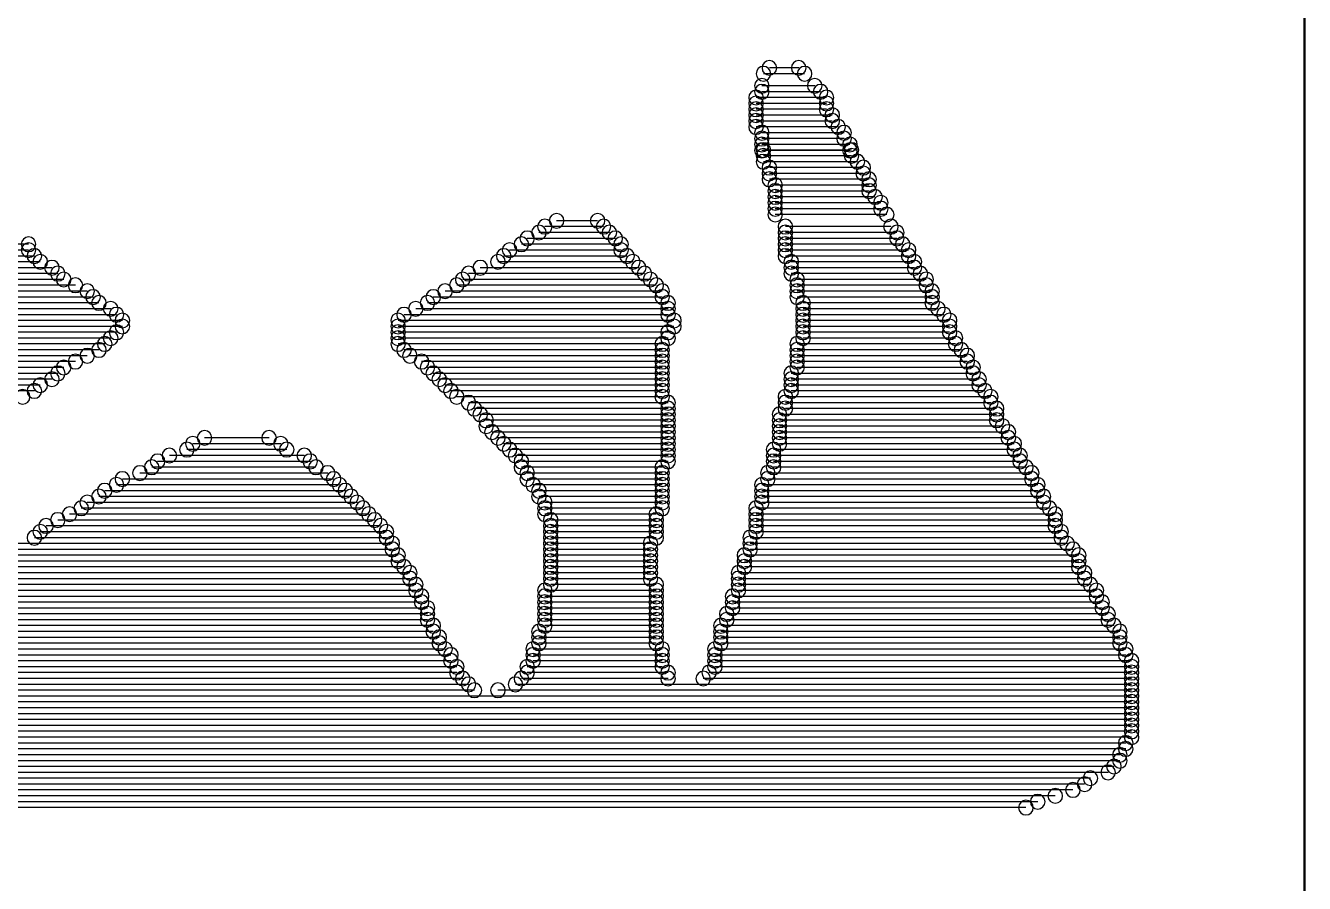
# Model space of a CAD drawing. Extents: x 23089 to 26449, y -1278 to -524.
# Drawn here: x 26435.25 to 26449.09, y -1085.63 to -1076.35 of the extents above; entities that cross this region are included whole.
import ezdxf

# ---------------------------------------------------------------- set-up
doc = ezdxf.new("R2010")
doc.units = 0
doc.header["$MEASUREMENT"] = 0
doc.layers.get('0').update_dxf_attribs({"linetype": 'CONTINUOUS', "lineweight": 50})
doc.layers.add('TopOverlay', color=2, linetype='CONTINUOUS')

msp = doc.modelspace()

# ---------------------------------------------------------------- linework, layer by layer
msp.add_line((26449.09, -1187.12), (26449.09, -1054.611))
at = {"layer": 'TopOverlay'}
for p, q in [((26443.681, -1076.866), (26443.236, -1076.866)), ((26443.617, -1076.803), (26443.3, -1076.803)), ((26443.791, -1076.997), (26443.219, -1076.997)), ((26443.918, -1077.124), (26443.156, -1077.124)), ((26443.918, -1077.188), (26443.156, -1077.188)), ((26443.854, -1077.061), (26443.219, -1077.061)), ((26443.918, -1077.251), (26443.156, -1077.251)), ((26443.981, -1077.315), (26443.156, -1077.315)), ((26443.981, -1077.378), (26443.156, -1077.378)), ((26444.045, -1077.442), (26443.156, -1077.442)), ((26444.108, -1077.505), (26443.219, -1077.505)), ((26444.108, -1077.569), (26443.219, -1077.569)), ((26444.172, -1077.632), (26443.219, -1077.632)), ((26444.172, -1077.696), (26443.219, -1077.696)), ((26444.189, -1077.692), (26443.236, -1077.692)), ((26444.189, -1077.755), (26443.236, -1077.755)), ((26444.252, -1077.819), (26443.236, -1077.819)), ((26444.316, -1077.882), (26443.3, -1077.882)), ((26444.316, -1077.946), (26443.3, -1077.946)), ((26444.379, -1078.009), (26443.3, -1078.009)), ((26444.379, -1078.073), (26443.363, -1078.073)), ((26444.379, -1078.136), (26443.363, -1078.136)), ((26444.443, -1078.2), (26443.363, -1078.2)), ((26444.506, -1078.263), (26443.363, -1078.263)), ((26444.506, -1078.327), (26443.363, -1078.327)), ((26444.57, -1078.39), (26443.363, -1078.39)), ((26441.505, -1078.521), (26440.87, -1078.521)), ((26441.441, -1078.458), (26440.997, -1078.458)), ((26444.616, -1078.521), (26443.473, -1078.521)), ((26435.282, -1078.712), (26432.488, -1078.712)), ((26441.695, -1078.712), (26440.616, -1078.712)), ((26441.632, -1078.648), (26440.679, -1078.648)), ((26441.568, -1078.585), (26440.806, -1078.585)), ((26444.68, -1078.585), (26443.473, -1078.585)), ((26444.68, -1078.648), (26443.473, -1078.648)), ((26444.743, -1078.712), (26443.473, -1078.712)), ((26435.282, -1078.775), (26432.424, -1078.775)), ((26435.345, -1078.839), (26432.424, -1078.839)), ((26441.759, -1078.839), (26440.425, -1078.839)), ((26441.695, -1078.775), (26440.489, -1078.775)), ((26444.807, -1078.775), (26443.473, -1078.775)), ((26444.807, -1078.839), (26443.473, -1078.839)), ((26435.536, -1078.966), (26432.297, -1078.966)), ((26435.409, -1078.902), (26432.361, -1078.902)), ((26441.886, -1078.966), (26440.171, -1078.966)), ((26441.822, -1078.902), (26440.362, -1078.902)), ((26444.87, -1078.902), (26443.537, -1078.902)), ((26444.87, -1078.966), (26443.537, -1078.966)), ((26435.599, -1079.029), (26432.297, -1079.029)), ((26435.663, -1079.093), (26432.297, -1079.093)), ((26442.013, -1079.093), (26439.981, -1079.093)), ((26441.949, -1079.029), (26440.044, -1079.029)), ((26444.934, -1079.029), (26443.537, -1079.029)), ((26444.997, -1079.093), (26443.6, -1079.093)), ((26435.79, -1079.156), (26432.234, -1079.156)), ((26435.917, -1079.22), (26432.234, -1079.22)), ((26442.14, -1079.22), (26439.79, -1079.22)), ((26442.076, -1079.156), (26439.917, -1079.156)), ((26444.997, -1079.156), (26443.6, -1079.156)), ((26445.061, -1079.22), (26443.6, -1079.22)), ((26436.044, -1079.347), (26432.107, -1079.347)), ((26435.98, -1079.283), (26432.17, -1079.283)), ((26442.203, -1079.347), (26439.6, -1079.347)), ((26442.14, -1079.283), (26439.663, -1079.283)), ((26445.061, -1079.283), (26443.6, -1079.283)), ((26445.061, -1079.347), (26443.664, -1079.347)), ((26436.234, -1079.474), (26432.043, -1079.474)), ((26436.298, -1079.537), (26432.043, -1079.537)), ((26436.171, -1079.41), (26432.107, -1079.41)), ((26442.267, -1079.537), (26439.282, -1079.537)), ((26442.203, -1079.474), (26439.346, -1079.474)), ((26442.203, -1079.41), (26439.473, -1079.41)), ((26445.124, -1079.41), (26443.664, -1079.41)), ((26445.188, -1079.474), (26443.664, -1079.474)), ((26445.251, -1079.537), (26443.664, -1079.537)), ((26436.298, -1079.601), (26431.98, -1079.601)), ((26436.234, -1079.664), (26431.98, -1079.664)), ((26442.267, -1079.601), (26439.282, -1079.601)), ((26442.203, -1079.664), (26439.282, -1079.664)), ((26445.251, -1079.601), (26443.664, -1079.601)), ((26445.251, -1079.664), (26443.664, -1079.664)), ((26436.107, -1079.791), (26431.853, -1079.791)), ((26436.171, -1079.728), (26431.916, -1079.728)), ((26442.203, -1079.728), (26439.282, -1079.728)), ((26442.14, -1079.791), (26439.282, -1079.791)), ((26445.315, -1079.791), (26443.6, -1079.791)), ((26445.315, -1079.728), (26443.664, -1079.728)), ((26435.917, -1079.918), (26431.789, -1079.918)), ((26436.044, -1079.855), (26431.853, -1079.855)), ((26442.14, -1079.855), (26439.346, -1079.855)), ((26442.14, -1079.918), (26439.409, -1079.918)), ((26445.378, -1079.855), (26443.6, -1079.855)), ((26445.442, -1079.918), (26443.6, -1079.918)), ((26435.79, -1079.982), (26431.789, -1079.982)), ((26435.663, -1080.045), (26431.789, -1080.045)), ((26442.14, -1079.982), (26439.536, -1079.982)), ((26442.14, -1080.045), (26439.6, -1080.045)), ((26445.442, -1079.982), (26443.6, -1079.982)), ((26445.505, -1080.045), (26443.6, -1080.045)), ((26435.409, -1080.236), (26431.599, -1080.236)), ((26435.536, -1080.172), (26431.662, -1080.172)), ((26435.599, -1080.109), (26431.726, -1080.109)), ((26442.14, -1080.109), (26439.663, -1080.109)), ((26442.14, -1080.172), (26439.727, -1080.172)), ((26442.14, -1080.236), (26439.79, -1080.236)), ((26445.505, -1080.109), (26443.537, -1080.109)), ((26445.569, -1080.172), (26443.537, -1080.172)), ((26445.569, -1080.236), (26443.537, -1080.236)), ((26435.345, -1080.299), (26431.599, -1080.299)), ((26442.14, -1080.299), (26439.854, -1080.299)), ((26442.14, -1080.363), (26439.917, -1080.363)), ((26445.696, -1080.363), (26443.473, -1080.363)), ((26445.632, -1080.299), (26443.537, -1080.299)), ((26442.203, -1080.426), (26440.044, -1080.426)), ((26442.203, -1080.49), (26440.108, -1080.49)), ((26445.696, -1080.426), (26443.473, -1080.426)), ((26445.759, -1080.49), (26443.473, -1080.49)), ((26442.203, -1080.553), (26440.171, -1080.553)), ((26442.203, -1080.617), (26440.235, -1080.617)), ((26445.759, -1080.553), (26443.41, -1080.553)), ((26445.759, -1080.617), (26443.41, -1080.617)), ((26442.203, -1080.68), (26440.235, -1080.68)), ((26442.203, -1080.744), (26440.298, -1080.744)), ((26445.823, -1080.68), (26443.41, -1080.68)), ((26445.886, -1080.744), (26443.41, -1080.744)), ((26438.012, -1080.871), (26437.06, -1080.871)), ((26437.885, -1080.807), (26437.187, -1080.807)), ((26442.203, -1080.807), (26440.362, -1080.807)), ((26442.203, -1080.871), (26440.425, -1080.871)), ((26445.886, -1080.807), (26443.41, -1080.807)), ((26445.95, -1080.871), (26443.41, -1080.871)), ((26438.33, -1081.061), (26436.679, -1081.061)), ((26438.266, -1080.998), (26436.806, -1080.998)), ((26438.076, -1080.934), (26436.996, -1080.934)), ((26442.203, -1080.934), (26440.489, -1080.934)), ((26442.203, -1080.998), (26440.552, -1080.998)), ((26442.203, -1081.061), (26440.616, -1081.061)), ((26445.95, -1080.934), (26443.346, -1080.934)), ((26446.013, -1080.998), (26443.346, -1080.998)), ((26446.013, -1081.061), (26443.346, -1081.061)), ((26438.52, -1081.188), (26436.488, -1081.188)), ((26438.393, -1081.125), (26436.615, -1081.125)), ((26442.14, -1081.125), (26440.616, -1081.125)), ((26442.14, -1081.188), (26440.679, -1081.188)), ((26446.14, -1081.188), (26443.283, -1081.188)), ((26446.077, -1081.125), (26443.346, -1081.125)), ((26438.647, -1081.315), (26436.234, -1081.315)), ((26438.584, -1081.252), (26436.298, -1081.252)), ((26442.14, -1081.252), (26440.679, -1081.252)), ((26442.14, -1081.315), (26440.743, -1081.315)), ((26446.204, -1081.315), (26443.219, -1081.315)), ((26446.14, -1081.252), (26443.283, -1081.252)), ((26438.774, -1081.442), (26436.044, -1081.442)), ((26438.711, -1081.379), (26436.107, -1081.379)), ((26442.14, -1081.379), (26440.806, -1081.379)), ((26442.14, -1081.442), (26440.806, -1081.442)), ((26446.204, -1081.379), (26443.219, -1081.379)), ((26446.267, -1081.442), (26443.219, -1081.442)), ((26438.901, -1081.569), (26435.853, -1081.569)), ((26438.838, -1081.506), (26435.917, -1081.506)), ((26442.14, -1081.506), (26440.87, -1081.506)), ((26442.14, -1081.569), (26440.87, -1081.569)), ((26446.331, -1081.569), (26443.156, -1081.569)), ((26446.267, -1081.506), (26443.219, -1081.506)), ((26439.092, -1081.76), (26435.472, -1081.76)), ((26439.028, -1081.696), (26435.599, -1081.696)), ((26438.965, -1081.633), (26435.726, -1081.633)), ((26442.076, -1081.633), (26440.87, -1081.633)), ((26442.076, -1081.696), (26440.933, -1081.696)), ((26442.076, -1081.76), (26440.933, -1081.76)), ((26446.394, -1081.633), (26443.156, -1081.633)), ((26446.394, -1081.696), (26443.156, -1081.696)), ((26446.394, -1081.76), (26443.156, -1081.76)), ((26439.155, -1081.887), (26435.345, -1081.887)), ((26439.155, -1081.823), (26435.409, -1081.823)), ((26442.076, -1081.823), (26440.933, -1081.823)), ((26442.076, -1081.887), (26440.933, -1081.887)), ((26446.458, -1081.887), (26443.092, -1081.887)), ((26446.458, -1081.823), (26443.156, -1081.823)), ((26439.219, -1082.014), (26435.091, -1082.014)), ((26439.219, -1081.95), (26435.155, -1081.95)), ((26442.013, -1081.95), (26440.933, -1081.95)), ((26442.013, -1082.014), (26440.933, -1082.014)), ((26446.521, -1081.95), (26443.092, -1081.95)), ((26446.585, -1082.014), (26443.092, -1082.014)), ((26439.282, -1082.141), (26434.901, -1082.141)), ((26439.282, -1082.077), (26435.028, -1082.077)), ((26442.013, -1082.077), (26440.933, -1082.077)), ((26442.013, -1082.141), (26440.933, -1082.141)), ((26446.648, -1082.077), (26443.029, -1082.077)), ((26446.648, -1082.141), (26443.029, -1082.141)), ((26439.409, -1082.268), (26434.71, -1082.268)), ((26439.346, -1082.204), (26434.774, -1082.204)), ((26442.013, -1082.204), (26440.933, -1082.204)), ((26442.013, -1082.268), (26440.933, -1082.268)), ((26446.712, -1082.268), (26442.965, -1082.268)), ((26446.648, -1082.204), (26443.029, -1082.204)), ((26439.473, -1082.395), (26434.456, -1082.395)), ((26439.409, -1082.331), (26434.583, -1082.331)), ((26442.013, -1082.331), (26440.933, -1082.331)), ((26442.076, -1082.395), (26440.933, -1082.395)), ((26446.712, -1082.331), (26442.965, -1082.331)), ((26446.775, -1082.395), (26442.965, -1082.395)), ((26439.536, -1082.585), (26434.202, -1082.585)), ((26439.536, -1082.522), (26434.329, -1082.522)), ((26439.473, -1082.458), (26434.393, -1082.458)), ((26442.076, -1082.458), (26440.87, -1082.458)), ((26442.076, -1082.522), (26440.87, -1082.522)), ((26442.076, -1082.585), (26440.87, -1082.585)), ((26446.839, -1082.522), (26442.902, -1082.522)), ((26446.902, -1082.585), (26442.902, -1082.585)), ((26446.839, -1082.458), (26442.965, -1082.458)), ((26439.6, -1082.712), (26434.012, -1082.712)), ((26439.6, -1082.649), (26434.075, -1082.649)), ((26442.076, -1082.649), (26440.87, -1082.649)), ((26442.076, -1082.712), (26440.87, -1082.712)), ((26446.966, -1082.712), (26442.838, -1082.712)), ((26446.902, -1082.649), (26442.902, -1082.649)), ((26439.663, -1082.839), (26433.758, -1082.839)), ((26439.6, -1082.776), (26433.821, -1082.776)), ((26442.076, -1082.776), (26440.87, -1082.776)), ((26442.076, -1082.839), (26440.87, -1082.839)), ((26447.029, -1082.839), (26442.775, -1082.839)), ((26446.966, -1082.776), (26442.838, -1082.776)), ((26439.727, -1082.966), (26433.567, -1082.966)), ((26439.663, -1082.903), (26433.694, -1082.903)), ((26442.076, -1082.903), (26440.806, -1082.903)), ((26442.076, -1082.966), (26440.806, -1082.966)), ((26447.093, -1082.903), (26442.775, -1082.903)), ((26447.093, -1082.966), (26442.775, -1082.966)), ((26439.79, -1083.093), (26433.313, -1083.093)), ((26439.727, -1083.03), (26433.44, -1083.03)), ((26442.14, -1083.093), (26440.743, -1083.093)), ((26442.076, -1083.03), (26440.806, -1083.03)), ((26447.156, -1083.093), (26442.711, -1083.093)), ((26447.093, -1083.03), (26442.775, -1083.03)), ((26439.917, -1083.284), (26433.059, -1083.284)), ((26439.854, -1083.22), (26433.123, -1083.22)), ((26439.854, -1083.157), (26433.25, -1083.157)), ((26442.14, -1083.284), (26440.679, -1083.284)), ((26442.14, -1083.157), (26440.743, -1083.157)), ((26442.14, -1083.22), (26440.743, -1083.22)), ((26447.156, -1083.157), (26442.711, -1083.157)), ((26447.22, -1083.22), (26442.711, -1083.22)), ((26447.22, -1083.284), (26442.711, -1083.284)), ((26439.981, -1083.411), (26432.869, -1083.411)), ((26439.917, -1083.347), (26432.932, -1083.347)), ((26442.203, -1083.411), (26440.616, -1083.411)), ((26442.203, -1083.347), (26440.679, -1083.347)), ((26447.22, -1083.411), (26442.584, -1083.411)), ((26447.22, -1083.347), (26442.648, -1083.347)), ((26440.108, -1083.538), (26432.615, -1083.538)), ((26440.044, -1083.474), (26432.742, -1083.474)), ((26447.22, -1083.538), (26440.362, -1083.538)), ((26447.22, -1083.474), (26440.552, -1083.474)), ((26447.22, -1083.665), (26432.424, -1083.665)), ((26447.22, -1083.601), (26432.551, -1083.601)), ((26447.22, -1083.792), (26432.234, -1083.792)), ((26447.22, -1083.728), (26432.297, -1083.728)), ((26447.22, -1083.919), (26431.98, -1083.919)), ((26447.22, -1083.855), (26432.17, -1083.855)), ((26447.156, -1084.109), (26431.726, -1084.109)), ((26447.22, -1084.046), (26431.789, -1084.046)), ((26447.22, -1083.982), (26431.916, -1083.982)), ((26447.093, -1084.236), (26431.472, -1084.236)), ((26447.156, -1084.173), (26431.599, -1084.173)), ((26447.029, -1084.363), (26431.345, -1084.363)), ((26447.093, -1084.3), (26431.408, -1084.3)), ((26446.775, -1084.49), (26431.091, -1084.49)), ((26446.966, -1084.427), (26431.154, -1084.427)), ((26446.585, -1084.617), (26430.964, -1084.617)), ((26446.712, -1084.554), (26431.027, -1084.554)), ((26446.394, -1084.681), (26430.9, -1084.681)), ((26446.204, -1084.744), (26430.9, -1084.744)), ((26446.077, -1084.808), (26430.9, -1084.808))]:
    msp.add_line(p, q, dxfattribs=at)
for centre, start, end in [((26443.3, -1076.803), 0, 180), ((26443.617, -1076.803), 0, 180), ((26443.219, -1076.997), 0, 180), ((26443.236, -1076.866), 0, 180), ((26443.236, -1076.866), 180, 0), ((26443.3, -1076.803), 180, 0), ((26443.617, -1076.803), 180, 0), ((26443.681, -1076.866), 0, 180), ((26443.681, -1076.866), 180, 0), ((26443.791, -1076.997), 0, 180), ((26443.156, -1077.124), 0, 180), ((26443.219, -1077.061), 0, 180), ((26443.219, -1076.997), 180, 0), ((26443.791, -1076.997), 180, 0), ((26443.854, -1077.061), 0, 180), ((26443.918, -1077.124), 0, 180), ((26443.156, -1077.188), 0, 180), ((26443.156, -1077.124), 180, 0), ((26443.156, -1077.251), 0, 180), ((26443.156, -1077.188), 180, 0), ((26443.219, -1077.061), 180, 0), ((26443.854, -1077.061), 180, 0), ((26443.918, -1077.188), 0, 180), ((26443.918, -1077.124), 180, 0), ((26443.918, -1077.251), 0, 180), ((26443.918, -1077.188), 180, 0), ((26443.156, -1077.315), 0, 180), ((26443.156, -1077.251), 180, 0), ((26443.156, -1077.378), 0, 180), ((26443.156, -1077.315), 180, 0), ((26443.918, -1077.251), 180, 0), ((26443.981, -1077.315), 0, 180), ((26443.981, -1077.378), 0, 180), ((26443.981, -1077.315), 180, 0), ((26443.156, -1077.442), 0, 180), ((26443.156, -1077.378), 180, 0), ((26443.156, -1077.442), 180, 0), ((26443.219, -1077.505), 0, 180), ((26443.981, -1077.378), 180, 0), ((26444.045, -1077.442), 0, 180), ((26444.045, -1077.442), 180, 0), ((26444.108, -1077.505), 0, 180), ((26443.219, -1077.569), 0, 180), ((26443.219, -1077.505), 180, 0), ((26443.219, -1077.632), 0, 180), ((26443.219, -1077.569), 180, 0), ((26444.108, -1077.569), 0, 180), ((26444.108, -1077.505), 180, 0), ((26444.108, -1077.569), 180, 0), ((26444.172, -1077.632), 0, 180), ((26443.219, -1077.696), 0, 180), ((26443.219, -1077.632), 180, 0), ((26443.219, -1077.696), 180, 0), ((26443.236, -1077.692), 0, 180), ((26443.236, -1077.755), 0, 180), ((26443.236, -1077.692), 180, 0), ((26443.236, -1077.819), 0, 180), ((26444.172, -1077.696), 0, 180), ((26444.172, -1077.632), 180, 0), ((26444.172, -1077.696), 180, 0), ((26444.189, -1077.692), 0, 180), ((26444.189, -1077.755), 0, 180), ((26444.189, -1077.692), 180, 0), ((26444.252, -1077.819), 0, 180), ((26443.236, -1077.755), 180, 0), ((26443.236, -1077.819), 180, 0), ((26443.3, -1077.882), 0, 180), ((26443.3, -1077.946), 0, 180), ((26443.3, -1077.882), 180, 0), ((26444.189, -1077.755), 180, 0), ((26444.252, -1077.819), 180, 0), ((26444.316, -1077.882), 0, 180), ((26444.316, -1077.946), 0, 180), ((26444.316, -1077.882), 180, 0), ((26443.3, -1078.009), 0, 180), ((26443.3, -1077.946), 180, 0), ((26443.3, -1078.009), 180, 0), ((26443.363, -1078.073), 0, 180), ((26444.316, -1077.946), 180, 0), ((26444.379, -1078.009), 0, 180), ((26444.379, -1078.073), 0, 180), ((26444.379, -1078.009), 180, 0), ((26443.363, -1078.136), 0, 180), ((26443.363, -1078.073), 180, 0), ((26443.363, -1078.2), 0, 180), ((26443.363, -1078.136), 180, 0), ((26444.379, -1078.136), 0, 180), ((26444.379, -1078.073), 180, 0), ((26444.379, -1078.136), 180, 0), ((26444.443, -1078.2), 0, 180), ((26443.363, -1078.263), 0, 180), ((26443.363, -1078.2), 180, 0), ((26443.363, -1078.327), 0, 180), ((26443.363, -1078.263), 180, 0), ((26444.443, -1078.2), 180, 0), ((26444.506, -1078.263), 0, 180), ((26444.506, -1078.327), 0, 180), ((26444.506, -1078.263), 180, 0), ((26440.997, -1078.458), 0, 180), ((26441.441, -1078.458), 0, 180), ((26443.363, -1078.39), 0, 180), ((26443.363, -1078.327), 180, 0), ((26443.363, -1078.39), 180, 0), ((26444.506, -1078.327), 180, 0), ((26444.57, -1078.39), 0, 180), ((26444.57, -1078.39), 180, 0), ((26440.679, -1078.648), 0, 180), ((26440.806, -1078.585), 0, 180), ((26440.87, -1078.521), 0, 180), ((26440.87, -1078.521), 180, 0), ((26440.997, -1078.458), 180, 0), ((26441.441, -1078.458), 180, 0), ((26441.505, -1078.521), 0, 180), ((26441.505, -1078.521), 180, 0), ((26441.568, -1078.585), 0, 180), ((26441.632, -1078.648), 0, 180), ((26443.473, -1078.521), 0, 180), ((26443.473, -1078.585), 0, 180), ((26443.473, -1078.521), 180, 0), ((26443.473, -1078.648), 0, 180), ((26444.616, -1078.521), 0, 180), ((26444.616, -1078.521), 180, 0), ((26444.68, -1078.585), 0, 180), ((26444.68, -1078.648), 0, 180), ((26435.282, -1078.712), 0, 180), ((26435.282, -1078.775), 0, 180), ((26435.282, -1078.712), 180, 0), ((26440.489, -1078.775), 0, 180), ((26440.616, -1078.712), 0, 180), ((26440.616, -1078.712), 180, 0), ((26440.679, -1078.648), 180, 0), ((26440.806, -1078.585), 180, 0), ((26441.568, -1078.585), 180, 0), ((26441.632, -1078.648), 180, 0), ((26441.695, -1078.712), 0, 180), ((26441.695, -1078.775), 0, 180), ((26441.695, -1078.712), 180, 0), ((26443.473, -1078.585), 180, 0), ((26443.473, -1078.712), 0, 180), ((26443.473, -1078.648), 180, 0), ((26443.473, -1078.775), 0, 180), ((26443.473, -1078.712), 180, 0), ((26444.68, -1078.585), 180, 0), ((26444.68, -1078.648), 180, 0), ((26444.743, -1078.712), 0, 180), ((26444.743, -1078.712), 180, 0), ((26444.807, -1078.775), 0, 180), ((26435.282, -1078.775), 180, 0), ((26435.345, -1078.839), 0, 180), ((26435.345, -1078.839), 180, 0), ((26435.409, -1078.902), 0, 180), ((26440.362, -1078.902), 0, 180), ((26440.425, -1078.839), 0, 180), ((26440.425, -1078.839), 180, 0), ((26440.489, -1078.775), 180, 0), ((26441.695, -1078.775), 180, 0), ((26441.759, -1078.839), 0, 180), ((26441.759, -1078.839), 180, 0), ((26441.822, -1078.902), 0, 180), ((26443.473, -1078.839), 0, 180), ((26443.473, -1078.775), 180, 0), ((26443.473, -1078.839), 180, 0), ((26443.537, -1078.902), 0, 180), ((26444.807, -1078.839), 0, 180), ((26444.807, -1078.775), 180, 0), ((26444.807, -1078.839), 180, 0), ((26444.87, -1078.902), 0, 180), ((26435.409, -1078.902), 180, 0), ((26435.536, -1078.966), 0, 180), ((26435.536, -1078.966), 180, 0), ((26435.599, -1079.029), 0, 180), ((26440.044, -1079.029), 0, 180), ((26440.171, -1078.966), 0, 180), ((26440.171, -1078.966), 180, 0), ((26440.362, -1078.902), 180, 0), ((26441.822, -1078.902), 180, 0), ((26441.886, -1078.966), 0, 180), ((26441.886, -1078.966), 180, 0), ((26441.949, -1079.029), 0, 180), ((26443.537, -1078.966), 0, 180), ((26443.537, -1078.902), 180, 0), ((26443.537, -1079.029), 0, 180), ((26443.537, -1078.966), 180, 0), ((26444.87, -1078.966), 0, 180), ((26444.87, -1078.902), 180, 0), ((26444.87, -1078.966), 180, 0), ((26444.934, -1079.029), 0, 180), ((26435.599, -1079.029), 180, 0), ((26435.663, -1079.093), 0, 180), ((26435.663, -1079.093), 180, 0), ((26435.79, -1079.156), 0, 180), ((26439.917, -1079.156), 0, 180), ((26439.981, -1079.093), 0, 180), ((26439.981, -1079.093), 180, 0), ((26440.044, -1079.029), 180, 0), ((26441.949, -1079.029), 180, 0), ((26442.013, -1079.093), 0, 180), ((26442.013, -1079.093), 180, 0), ((26442.076, -1079.156), 0, 180), ((26443.537, -1079.029), 180, 0), ((26443.6, -1079.093), 0, 180), ((26443.6, -1079.156), 0, 180), ((26443.6, -1079.093), 180, 0), ((26444.934, -1079.029), 180, 0), ((26444.997, -1079.093), 0, 180), ((26444.997, -1079.156), 0, 180), ((26444.997, -1079.093), 180, 0), ((26435.79, -1079.156), 180, 0), ((26435.917, -1079.22), 0, 180), ((26435.917, -1079.22), 180, 0), ((26435.98, -1079.283), 0, 180), ((26436.044, -1079.347), 0, 180), ((26439.6, -1079.347), 0, 180), ((26439.663, -1079.283), 0, 180), ((26439.79, -1079.22), 0, 180), ((26439.79, -1079.22), 180, 0), ((26439.917, -1079.156), 180, 0), ((26442.076, -1079.156), 180, 0), ((26442.14, -1079.22), 0, 180), ((26442.14, -1079.283), 0, 180), ((26442.14, -1079.22), 180, 0), ((26442.203, -1079.347), 0, 180), ((26443.6, -1079.22), 0, 180), ((26443.6, -1079.156), 180, 0), ((26443.6, -1079.283), 0, 180), ((26443.6, -1079.22), 180, 0), ((26443.664, -1079.347), 0, 180), ((26444.997, -1079.156), 180, 0), ((26445.061, -1079.22), 0, 180), ((26445.061, -1079.283), 0, 180), ((26445.061, -1079.22), 180, 0), ((26445.061, -1079.347), 0, 180), ((26435.98, -1079.283), 180, 0), ((26436.044, -1079.347), 180, 0), ((26436.171, -1079.41), 0, 180), ((26436.234, -1079.474), 0, 180), ((26439.346, -1079.474), 0, 180), ((26439.473, -1079.41), 0, 180), ((26439.6, -1079.347), 180, 0), ((26439.663, -1079.283), 180, 0), ((26442.14, -1079.283), 180, 0), ((26442.203, -1079.41), 0, 180), ((26442.203, -1079.347), 180, 0), ((26442.203, -1079.474), 0, 180), ((26443.6, -1079.283), 180, 0), ((26443.664, -1079.41), 0, 180), ((26443.664, -1079.347), 180, 0), ((26443.664, -1079.474), 0, 180), ((26445.061, -1079.283), 180, 0), ((26445.061, -1079.347), 180, 0), ((26445.124, -1079.41), 0, 180), ((26445.188, -1079.474), 0, 180), ((26436.171, -1079.41), 180, 0), ((26436.234, -1079.474), 180, 0), ((26436.298, -1079.537), 0, 180), ((26436.298, -1079.601), 0, 180), ((26436.298, -1079.537), 180, 0), ((26439.282, -1079.537), 0, 180), ((26439.282, -1079.601), 0, 180), ((26439.282, -1079.537), 180, 0), ((26439.346, -1079.474), 180, 0), ((26439.473, -1079.41), 180, 0), ((26442.203, -1079.41), 180, 0), ((26442.203, -1079.474), 180, 0), ((26442.267, -1079.537), 0, 180), ((26442.267, -1079.601), 0, 180), ((26442.267, -1079.537), 180, 0), ((26443.664, -1079.41), 180, 0), ((26443.664, -1079.537), 0, 180), ((26443.664, -1079.474), 180, 0), ((26443.664, -1079.601), 0, 180), ((26443.664, -1079.537), 180, 0), ((26445.124, -1079.41), 180, 0), ((26445.188, -1079.474), 180, 0), ((26445.251, -1079.537), 0, 180), ((26445.251, -1079.601), 0, 180), ((26445.251, -1079.537), 180, 0), ((26436.171, -1079.728), 0, 180), ((26436.234, -1079.664), 0, 180), ((26436.234, -1079.664), 180, 0), ((26436.298, -1079.601), 180, 0), ((26439.282, -1079.664), 0, 180), ((26439.282, -1079.601), 180, 0), ((26439.282, -1079.728), 0, 180), ((26439.282, -1079.664), 180, 0), ((26442.203, -1079.664), 0, 180), ((26442.203, -1079.728), 0, 180), ((26442.203, -1079.664), 180, 0), ((26442.267, -1079.601), 180, 0), ((26443.664, -1079.664), 0, 180), ((26443.664, -1079.601), 180, 0), ((26443.664, -1079.728), 0, 180), ((26443.664, -1079.664), 180, 0), ((26445.251, -1079.664), 0, 180), ((26445.251, -1079.601), 180, 0), ((26445.251, -1079.664), 180, 0), ((26445.315, -1079.728), 0, 180), ((26436.044, -1079.855), 0, 180), ((26436.107, -1079.791), 0, 180), ((26436.107, -1079.791), 180, 0), ((26436.171, -1079.728), 180, 0), ((26439.282, -1079.791), 0, 180), ((26439.282, -1079.728), 180, 0), ((26439.282, -1079.791), 180, 0), ((26439.346, -1079.855), 0, 180), ((26442.14, -1079.791), 0, 180), ((26442.14, -1079.855), 0, 180), ((26442.14, -1079.791), 180, 0), ((26442.203, -1079.728), 180, 0), ((26443.6, -1079.791), 0, 180), ((26443.6, -1079.855), 0, 180), ((26443.6, -1079.791), 180, 0), ((26443.664, -1079.728), 180, 0), ((26445.315, -1079.791), 0, 180), ((26445.315, -1079.728), 180, 0), ((26445.315, -1079.791), 180, 0), ((26445.378, -1079.855), 0, 180), ((26435.79, -1079.982), 0, 180), ((26435.917, -1079.918), 0, 180), ((26435.917, -1079.918), 180, 0), ((26436.044, -1079.855), 180, 0), ((26439.346, -1079.855), 180, 0), ((26439.409, -1079.918), 0, 180), ((26439.409, -1079.918), 180, 0), ((26439.536, -1079.982), 0, 180), ((26442.14, -1079.918), 0, 180), ((26442.14, -1079.855), 180, 0), ((26442.14, -1079.982), 0, 180), ((26442.14, -1079.918), 180, 0), ((26443.6, -1079.918), 0, 180), ((26443.6, -1079.855), 180, 0), ((26443.6, -1079.982), 0, 180), ((26443.6, -1079.918), 180, 0), ((26445.378, -1079.855), 180, 0), ((26445.442, -1079.918), 0, 180), ((26445.442, -1079.982), 0, 180), ((26445.442, -1079.918), 180, 0), ((26435.536, -1080.172), 0, 180), ((26435.599, -1080.109), 0, 180), ((26435.663, -1080.045), 0, 180), ((26435.663, -1080.045), 180, 0), ((26435.79, -1079.982), 180, 0), ((26439.536, -1079.982), 180, 0), ((26439.6, -1080.045), 0, 180), ((26439.6, -1080.045), 180, 0), ((26439.663, -1080.109), 0, 180), ((26439.727, -1080.172), 0, 180), ((26442.14, -1080.045), 0, 180), ((26442.14, -1079.982), 180, 0), ((26442.14, -1080.109), 0, 180), ((26442.14, -1080.045), 180, 0), ((26442.14, -1080.172), 0, 180), ((26443.537, -1080.109), 0, 180), ((26443.537, -1080.172), 0, 180), ((26443.6, -1080.045), 0, 180), ((26443.6, -1079.982), 180, 0), ((26443.6, -1080.045), 180, 0), ((26445.442, -1079.982), 180, 0), ((26445.505, -1080.045), 0, 180), ((26445.505, -1080.109), 0, 180), ((26445.505, -1080.045), 180, 0), ((26445.569, -1080.172), 0, 180), ((26435.345, -1080.299), 0, 180), ((26435.409, -1080.236), 0, 180), ((26435.409, -1080.236), 180, 0), ((26435.536, -1080.172), 180, 0), ((26435.599, -1080.109), 180, 0), ((26439.663, -1080.109), 180, 0), ((26439.727, -1080.172), 180, 0), ((26439.79, -1080.236), 0, 180), ((26439.79, -1080.236), 180, 0), ((26439.854, -1080.299), 0, 180), ((26442.14, -1080.109), 180, 0), ((26442.14, -1080.236), 0, 180), ((26442.14, -1080.172), 180, 0), ((26442.14, -1080.299), 0, 180), ((26442.14, -1080.236), 180, 0), ((26443.537, -1080.109), 180, 0), ((26443.537, -1080.236), 0, 180), ((26443.537, -1080.172), 180, 0), ((26443.537, -1080.299), 0, 180), ((26443.537, -1080.236), 180, 0), ((26445.505, -1080.109), 180, 0), ((26445.569, -1080.236), 0, 180), ((26445.569, -1080.172), 180, 0), ((26445.569, -1080.236), 180, 0), ((26445.632, -1080.299), 0, 180), ((26435.218, -1080.363), 0, 180), ((26435.218, -1080.363), 180, 0), ((26435.345, -1080.299), 180, 0), ((26439.854, -1080.299), 180, 0), ((26439.917, -1080.363), 0, 180), ((26439.917, -1080.363), 180, 0), ((26440.044, -1080.426), 0, 180), ((26442.14, -1080.363), 0, 180), ((26442.14, -1080.299), 180, 0), ((26442.14, -1080.363), 180, 0), ((26442.203, -1080.426), 0, 180), ((26443.473, -1080.363), 0, 180), ((26443.473, -1080.426), 0, 180), ((26443.473, -1080.363), 180, 0), ((26443.537, -1080.299), 180, 0), ((26445.632, -1080.299), 180, 0), ((26445.696, -1080.363), 0, 180), ((26445.696, -1080.426), 0, 180), ((26445.696, -1080.363), 180, 0), ((26440.044, -1080.426), 180, 0), ((26440.108, -1080.49), 0, 180), ((26440.108, -1080.49), 180, 0), ((26440.171, -1080.553), 0, 180), ((26442.203, -1080.49), 0, 180), ((26442.203, -1080.426), 180, 0), ((26442.203, -1080.553), 0, 180), ((26442.203, -1080.49), 180, 0), ((26443.41, -1080.553), 0, 180), ((26443.473, -1080.49), 0, 180), ((26443.473, -1080.426), 180, 0), ((26443.473, -1080.49), 180, 0), ((26445.696, -1080.426), 180, 0), ((26445.759, -1080.49), 0, 180), ((26445.759, -1080.553), 0, 180), ((26445.759, -1080.49), 180, 0), ((26440.171, -1080.553), 180, 0), ((26440.235, -1080.617), 0, 180), ((26440.235, -1080.68), 0, 180), ((26440.235, -1080.617), 180, 0), ((26442.203, -1080.617), 0, 180), ((26442.203, -1080.553), 180, 0), ((26442.203, -1080.68), 0, 180), ((26442.203, -1080.617), 180, 0), ((26443.41, -1080.617), 0, 180), ((26443.41, -1080.553), 180, 0), ((26443.41, -1080.68), 0, 180), ((26443.41, -1080.617), 180, 0), ((26445.759, -1080.617), 0, 180), ((26445.759, -1080.553), 180, 0), ((26445.759, -1080.617), 180, 0), ((26445.823, -1080.68), 0, 180), ((26437.06, -1080.871), 0, 180), ((26437.187, -1080.807), 0, 180), ((26437.885, -1080.807), 0, 180), ((26438.012, -1080.871), 0, 180), ((26440.235, -1080.68), 180, 0), ((26440.298, -1080.744), 0, 180), ((26440.298, -1080.744), 180, 0), ((26440.362, -1080.807), 0, 180), ((26440.425, -1080.871), 0, 180), ((26442.203, -1080.744), 0, 180), ((26442.203, -1080.68), 180, 0), ((26442.203, -1080.807), 0, 180), ((26442.203, -1080.744), 180, 0), ((26442.203, -1080.871), 0, 180), ((26443.41, -1080.744), 0, 180), ((26443.41, -1080.68), 180, 0), ((26443.41, -1080.807), 0, 180), ((26443.41, -1080.744), 180, 0), ((26443.41, -1080.871), 0, 180), ((26445.823, -1080.68), 180, 0), ((26445.886, -1080.744), 0, 180), ((26445.886, -1080.807), 0, 180), ((26445.886, -1080.744), 180, 0), ((26445.95, -1080.871), 0, 180), ((26436.806, -1080.998), 0, 180), ((26436.996, -1080.934), 0, 180), ((26437.06, -1080.871), 180, 0), ((26437.187, -1080.807), 180, 0), ((26437.885, -1080.807), 180, 0), ((26438.012, -1080.871), 180, 0), ((26438.076, -1080.934), 0, 180), ((26438.266, -1080.998), 0, 180), ((26440.362, -1080.807), 180, 0), ((26440.425, -1080.871), 180, 0), ((26440.489, -1080.934), 0, 180), ((26440.552, -1080.998), 0, 180), ((26442.203, -1080.807), 180, 0), ((26442.203, -1080.934), 0, 180), ((26442.203, -1080.871), 180, 0), ((26442.203, -1080.998), 0, 180), ((26443.346, -1080.934), 0, 180), ((26443.346, -1080.998), 0, 180), ((26443.41, -1080.807), 180, 0), ((26443.41, -1080.871), 180, 0), ((26445.886, -1080.807), 180, 0), ((26445.95, -1080.934), 0, 180), ((26445.95, -1080.871), 180, 0), ((26446.013, -1080.998), 0, 180), ((26436.615, -1081.125), 0, 180), ((26436.679, -1081.061), 0, 180), ((26436.679, -1081.061), 180, 0), ((26436.806, -1080.998), 180, 0), ((26436.996, -1080.934), 180, 0), ((26438.076, -1080.934), 180, 0), ((26438.266, -1080.998), 180, 0), ((26438.33, -1081.061), 0, 180), ((26438.33, -1081.061), 180, 0), ((26438.393, -1081.125), 0, 180), ((26440.489, -1080.934), 180, 0), ((26440.552, -1080.998), 180, 0), ((26440.616, -1081.061), 0, 180), ((26440.616, -1081.125), 0, 180), ((26440.616, -1081.061), 180, 0), ((26442.14, -1081.125), 0, 180), ((26442.203, -1080.934), 180, 0), ((26442.203, -1081.061), 0, 180), ((26442.203, -1080.998), 180, 0), ((26442.203, -1081.061), 180, 0), ((26443.346, -1080.934), 180, 0), ((26443.346, -1081.061), 0, 180), ((26443.346, -1080.998), 180, 0), ((26443.346, -1081.125), 0, 180), ((26443.346, -1081.061), 180, 0), ((26445.95, -1080.934), 180, 0), ((26446.013, -1081.061), 0, 180), ((26446.013, -1080.998), 180, 0), ((26446.013, -1081.061), 180, 0), ((26446.077, -1081.125), 0, 180), ((26436.298, -1081.252), 0, 180), ((26436.488, -1081.188), 0, 180), ((26436.488, -1081.188), 180, 0), ((26436.615, -1081.125), 180, 0), ((26438.393, -1081.125), 180, 0), ((26438.52, -1081.188), 0, 180), ((26438.52, -1081.188), 180, 0), ((26438.584, -1081.252), 0, 180), ((26440.616, -1081.125), 180, 0), ((26440.679, -1081.188), 0, 180), ((26440.679, -1081.252), 0, 180), ((26440.679, -1081.188), 180, 0), ((26442.14, -1081.188), 0, 180), ((26442.14, -1081.125), 180, 0), ((26442.14, -1081.252), 0, 180), ((26442.14, -1081.188), 180, 0), ((26443.283, -1081.188), 0, 180), ((26443.283, -1081.252), 0, 180), ((26443.283, -1081.188), 180, 0), ((26443.346, -1081.125), 180, 0), ((26446.077, -1081.125), 180, 0), ((26446.14, -1081.188), 0, 180), ((26446.14, -1081.252), 0, 180), ((26446.14, -1081.188), 180, 0), ((26436.107, -1081.379), 0, 180), ((26436.234, -1081.315), 0, 180), ((26436.234, -1081.315), 180, 0), ((26436.298, -1081.252), 180, 0), ((26438.584, -1081.252), 180, 0), ((26438.647, -1081.315), 0, 180), ((26438.647, -1081.315), 180, 0), ((26438.711, -1081.379), 0, 180), ((26440.679, -1081.252), 180, 0), ((26440.743, -1081.315), 0, 180), ((26440.743, -1081.315), 180, 0), ((26440.806, -1081.379), 0, 180), ((26442.14, -1081.315), 0, 180), ((26442.14, -1081.252), 180, 0), ((26442.14, -1081.379), 0, 180), ((26442.14, -1081.315), 180, 0), ((26443.219, -1081.315), 0, 180), ((26443.219, -1081.379), 0, 180), ((26443.219, -1081.315), 180, 0), ((26443.283, -1081.252), 180, 0), ((26446.14, -1081.252), 180, 0), ((26446.204, -1081.315), 0, 180), ((26446.204, -1081.379), 0, 180), ((26446.204, -1081.315), 180, 0), ((26435.917, -1081.506), 0, 180), ((26436.044, -1081.442), 0, 180), ((26436.044, -1081.442), 180, 0), ((26436.107, -1081.379), 180, 0), ((26438.711, -1081.379), 180, 0), ((26438.774, -1081.442), 0, 180), ((26438.774, -1081.442), 180, 0), ((26438.838, -1081.506), 0, 180), ((26440.806, -1081.442), 0, 180), ((26440.806, -1081.379), 180, 0), ((26440.806, -1081.442), 180, 0), ((26440.87, -1081.506), 0, 180), ((26442.14, -1081.442), 0, 180), ((26442.14, -1081.379), 180, 0), ((26442.14, -1081.506), 0, 180), ((26442.14, -1081.442), 180, 0), ((26443.219, -1081.442), 0, 180), ((26443.219, -1081.379), 180, 0), ((26443.219, -1081.506), 0, 180), ((26443.219, -1081.442), 180, 0), ((26446.204, -1081.379), 180, 0), ((26446.267, -1081.442), 0, 180), ((26446.267, -1081.506), 0, 180), ((26446.267, -1081.442), 180, 0), ((26435.599, -1081.696), 0, 180), ((26435.726, -1081.633), 0, 180), ((26435.853, -1081.569), 0, 180), ((26435.853, -1081.569), 180, 0), ((26435.917, -1081.506), 180, 0), ((26438.838, -1081.506), 180, 0), ((26438.901, -1081.569), 0, 180), ((26438.901, -1081.569), 180, 0), ((26438.965, -1081.633), 0, 180), ((26439.028, -1081.696), 0, 180), ((26440.87, -1081.569), 0, 180), ((26440.87, -1081.506), 180, 0), ((26440.87, -1081.633), 0, 180), ((26440.87, -1081.569), 180, 0), ((26440.933, -1081.696), 0, 180), ((26442.076, -1081.633), 0, 180), ((26442.076, -1081.696), 0, 180), ((26442.14, -1081.569), 0, 180), ((26442.14, -1081.506), 180, 0), ((26442.14, -1081.569), 180, 0), ((26443.156, -1081.569), 0, 180), ((26443.156, -1081.633), 0, 180), ((26443.156, -1081.569), 180, 0), ((26443.156, -1081.696), 0, 180), ((26443.219, -1081.506), 180, 0), ((26446.267, -1081.506), 180, 0), ((26446.331, -1081.569), 0, 180), ((26446.331, -1081.569), 180, 0), ((26446.394, -1081.633), 0, 180), ((26446.394, -1081.696), 0, 180), ((26435.409, -1081.823), 0, 180), ((26435.472, -1081.76), 0, 180), ((26435.472, -1081.76), 180, 0), ((26435.599, -1081.696), 180, 0), ((26435.726, -1081.633), 180, 0), ((26438.965, -1081.633), 180, 0), ((26439.028, -1081.696), 180, 0), ((26439.092, -1081.76), 0, 180), ((26439.092, -1081.76), 180, 0), ((26439.155, -1081.823), 0, 180), ((26440.87, -1081.633), 180, 0), ((26440.933, -1081.76), 0, 180), ((26440.933, -1081.696), 180, 0), ((26440.933, -1081.823), 0, 180), ((26440.933, -1081.76), 180, 0), ((26442.076, -1081.633), 180, 0), ((26442.076, -1081.76), 0, 180), ((26442.076, -1081.696), 180, 0), ((26442.076, -1081.823), 0, 180), ((26442.076, -1081.76), 180, 0), ((26443.156, -1081.633), 180, 0), ((26443.156, -1081.76), 0, 180), ((26443.156, -1081.696), 180, 0), ((26443.156, -1081.823), 0, 180), ((26443.156, -1081.76), 180, 0), ((26446.394, -1081.633), 180, 0), ((26446.394, -1081.76), 0, 180), ((26446.394, -1081.696), 180, 0), ((26446.394, -1081.76), 180, 0), ((26446.458, -1081.823), 0, 180), ((26435.345, -1081.887), 0, 180), ((26435.345, -1081.887), 180, 0), ((26435.409, -1081.823), 180, 0), ((26439.155, -1081.887), 0, 180), ((26439.155, -1081.823), 180, 0), ((26439.155, -1081.887), 180, 0), ((26439.219, -1081.95), 0, 180), ((26440.933, -1081.887), 0, 180), ((26440.933, -1081.823), 180, 0), ((26440.933, -1081.95), 0, 180), ((26440.933, -1081.887), 180, 0), ((26442.013, -1081.95), 0, 180), ((26442.076, -1081.887), 0, 180), ((26442.076, -1081.823), 180, 0), ((26442.076, -1081.887), 180, 0), ((26443.092, -1081.887), 0, 180), ((26443.092, -1081.95), 0, 180), ((26443.092, -1081.887), 180, 0), ((26443.156, -1081.823), 180, 0), ((26446.458, -1081.887), 0, 180), ((26446.458, -1081.823), 180, 0), ((26446.458, -1081.887), 180, 0), ((26446.521, -1081.95), 0, 180), ((26439.219, -1082.014), 0, 180), ((26439.219, -1081.95), 180, 0), ((26439.219, -1082.014), 180, 0), ((26439.282, -1082.077), 0, 180), ((26440.933, -1082.014), 0, 180), ((26440.933, -1081.95), 180, 0), ((26440.933, -1082.077), 0, 180), ((26440.933, -1082.014), 180, 0), ((26442.013, -1082.014), 0, 180), ((26442.013, -1081.95), 180, 0), ((26442.013, -1082.077), 0, 180), ((26442.013, -1082.014), 180, 0), ((26443.029, -1082.077), 0, 180), ((26443.092, -1082.014), 0, 180), ((26443.092, -1081.95), 180, 0), ((26443.092, -1082.014), 180, 0), ((26446.521, -1081.95), 180, 0), ((26446.585, -1082.014), 0, 180), ((26446.585, -1082.014), 180, 0), ((26446.648, -1082.077), 0, 180), ((26439.282, -1082.141), 0, 180), ((26439.282, -1082.077), 180, 0), ((26439.282, -1082.141), 180, 0), ((26439.346, -1082.204), 0, 180), ((26440.933, -1082.141), 0, 180), ((26440.933, -1082.077), 180, 0), ((26440.933, -1082.204), 0, 180), ((26440.933, -1082.141), 180, 0), ((26442.013, -1082.141), 0, 180), ((26442.013, -1082.077), 180, 0), ((26442.013, -1082.204), 0, 180), ((26442.013, -1082.141), 180, 0), ((26443.029, -1082.141), 0, 180), ((26443.029, -1082.077), 180, 0), ((26443.029, -1082.204), 0, 180), ((26443.029, -1082.141), 180, 0), ((26446.648, -1082.141), 0, 180), ((26446.648, -1082.077), 180, 0), ((26446.648, -1082.204), 0, 180), ((26446.648, -1082.141), 180, 0), ((26439.346, -1082.204), 180, 0), ((26439.409, -1082.268), 0, 180), ((26439.409, -1082.331), 0, 180), ((26439.409, -1082.268), 180, 0), ((26439.473, -1082.395), 0, 180), ((26440.933, -1082.268), 0, 180), ((26440.933, -1082.204), 180, 0), ((26440.933, -1082.331), 0, 180), ((26440.933, -1082.268), 180, 0), ((26440.933, -1082.395), 0, 180), ((26442.013, -1082.268), 0, 180), ((26442.013, -1082.204), 180, 0), ((26442.013, -1082.331), 0, 180), ((26442.013, -1082.268), 180, 0), ((26442.076, -1082.395), 0, 180), ((26442.965, -1082.268), 0, 180), ((26442.965, -1082.331), 0, 180), ((26442.965, -1082.268), 180, 0), ((26442.965, -1082.395), 0, 180), ((26443.029, -1082.204), 180, 0), ((26446.648, -1082.204), 180, 0), ((26446.712, -1082.268), 0, 180), ((26446.712, -1082.331), 0, 180), ((26446.712, -1082.268), 180, 0), ((26446.775, -1082.395), 0, 180), ((26439.409, -1082.331), 180, 0), ((26439.473, -1082.458), 0, 180), ((26439.473, -1082.395), 180, 0), ((26439.536, -1082.522), 0, 180), ((26440.87, -1082.458), 0, 180), ((26440.87, -1082.522), 0, 180), ((26440.933, -1082.331), 180, 0), ((26440.933, -1082.395), 180, 0), ((26442.013, -1082.331), 180, 0), ((26442.076, -1082.458), 0, 180), ((26442.076, -1082.395), 180, 0), ((26442.076, -1082.522), 0, 180), ((26442.902, -1082.522), 0, 180), ((26442.965, -1082.331), 180, 0), ((26442.965, -1082.458), 0, 180), ((26442.965, -1082.395), 180, 0), ((26446.712, -1082.331), 180, 0), ((26446.775, -1082.395), 180, 0), ((26446.839, -1082.458), 0, 180), ((26446.839, -1082.522), 0, 180), ((26439.473, -1082.458), 180, 0), ((26439.536, -1082.585), 0, 180), ((26439.536, -1082.522), 180, 0), ((26439.536, -1082.585), 180, 0), ((26439.6, -1082.649), 0, 180), ((26440.87, -1082.458), 180, 0), ((26440.87, -1082.585), 0, 180), ((26440.87, -1082.522), 180, 0), ((26440.87, -1082.649), 0, 180), ((26440.87, -1082.585), 180, 0), ((26442.076, -1082.458), 180, 0), ((26442.076, -1082.585), 0, 180), ((26442.076, -1082.522), 180, 0), ((26442.076, -1082.649), 0, 180), ((26442.076, -1082.585), 180, 0), ((26442.902, -1082.585), 0, 180), ((26442.902, -1082.522), 180, 0), ((26442.902, -1082.649), 0, 180), ((26442.902, -1082.585), 180, 0), ((26442.965, -1082.458), 180, 0), ((26446.839, -1082.458), 180, 0), ((26446.839, -1082.522), 180, 0), ((26446.902, -1082.585), 0, 180), ((26446.902, -1082.649), 0, 180), ((26446.902, -1082.585), 180, 0), ((26439.6, -1082.712), 0, 180), ((26439.6, -1082.649), 180, 0), ((26439.6, -1082.776), 0, 180), ((26439.6, -1082.712), 180, 0), ((26440.87, -1082.712), 0, 180), ((26440.87, -1082.649), 180, 0), ((26440.87, -1082.776), 0, 180), ((26440.87, -1082.712), 180, 0), ((26442.076, -1082.712), 0, 180), ((26442.076, -1082.649), 180, 0), ((26442.076, -1082.776), 0, 180), ((26442.076, -1082.712), 180, 0), ((26442.838, -1082.712), 0, 180), ((26442.838, -1082.776), 0, 180), ((26442.838, -1082.712), 180, 0), ((26442.902, -1082.649), 180, 0), ((26446.902, -1082.649), 180, 0), ((26446.966, -1082.712), 0, 180), ((26446.966, -1082.776), 0, 180), ((26446.966, -1082.712), 180, 0), ((26439.6, -1082.776), 180, 0), ((26439.663, -1082.839), 0, 180), ((26439.663, -1082.903), 0, 180), ((26439.663, -1082.839), 180, 0), ((26440.806, -1082.903), 0, 180), ((26440.87, -1082.839), 0, 180), ((26440.87, -1082.776), 180, 0), ((26440.87, -1082.839), 180, 0), ((26442.076, -1082.839), 0, 180), ((26442.076, -1082.776), 180, 0), ((26442.076, -1082.903), 0, 180), ((26442.076, -1082.839), 180, 0), ((26442.775, -1082.839), 0, 180), ((26442.775, -1082.903), 0, 180), ((26442.775, -1082.839), 180, 0), ((26442.838, -1082.776), 180, 0), ((26446.966, -1082.776), 180, 0), ((26447.029, -1082.839), 0, 180), ((26447.029, -1082.839), 180, 0), ((26447.093, -1082.903), 0, 180), ((26439.663, -1082.903), 180, 0), ((26439.727, -1082.966), 0, 180), ((26439.727, -1083.03), 0, 180), ((26439.727, -1082.966), 180, 0), ((26440.806, -1082.966), 0, 180), ((26440.806, -1082.903), 180, 0), ((26440.806, -1083.03), 0, 180), ((26440.806, -1082.966), 180, 0), ((26442.076, -1082.966), 0, 180), ((26442.076, -1082.903), 180, 0), ((26442.076, -1083.03), 0, 180), ((26442.076, -1082.966), 180, 0), ((26442.775, -1082.966), 0, 180), ((26442.775, -1082.903), 180, 0), ((26442.775, -1083.03), 0, 180), ((26442.775, -1082.966), 180, 0), ((26447.093, -1082.966), 0, 180), ((26447.093, -1082.903), 180, 0), ((26447.093, -1083.03), 0, 180), ((26447.093, -1082.966), 180, 0), ((26439.727, -1083.03), 180, 0), ((26439.79, -1083.093), 0, 180), ((26439.79, -1083.093), 180, 0), ((26439.854, -1083.157), 0, 180), ((26439.854, -1083.22), 0, 180), ((26440.743, -1083.093), 0, 180), ((26440.743, -1083.157), 0, 180), ((26440.743, -1083.093), 180, 0), ((26440.743, -1083.22), 0, 180), ((26440.806, -1083.03), 180, 0), ((26442.076, -1083.03), 180, 0), ((26442.14, -1083.093), 0, 180), ((26442.14, -1083.157), 0, 180), ((26442.14, -1083.093), 180, 0), ((26442.14, -1083.22), 0, 180), ((26442.711, -1083.093), 0, 180), ((26442.711, -1083.157), 0, 180), ((26442.711, -1083.093), 180, 0), ((26442.711, -1083.22), 0, 180), ((26442.775, -1083.03), 180, 0), ((26447.093, -1083.03), 180, 0), ((26447.156, -1083.093), 0, 180), ((26447.156, -1083.157), 0, 180), ((26447.156, -1083.093), 180, 0), ((26447.22, -1083.22), 0, 180), ((26439.854, -1083.157), 180, 0), ((26439.854, -1083.22), 180, 0), ((26439.917, -1083.284), 0, 180), ((26439.917, -1083.347), 0, 180), ((26439.917, -1083.284), 180, 0), ((26440.679, -1083.284), 0, 180), ((26440.679, -1083.347), 0, 180), ((26440.679, -1083.284), 180, 0), ((26440.743, -1083.157), 180, 0), ((26440.743, -1083.22), 180, 0), ((26442.14, -1083.157), 180, 0), ((26442.14, -1083.284), 0, 180), ((26442.14, -1083.22), 180, 0), ((26442.14, -1083.284), 180, 0), ((26442.203, -1083.347), 0, 180), ((26442.648, -1083.347), 0, 180), ((26442.711, -1083.157), 180, 0), ((26442.711, -1083.284), 0, 180), ((26442.711, -1083.22), 180, 0), ((26442.711, -1083.284), 180, 0), ((26447.156, -1083.157), 180, 0), ((26447.22, -1083.284), 0, 180), ((26447.22, -1083.22), 180, 0), ((26447.22, -1083.347), 0, 180), ((26447.22, -1083.284), 180, 0), ((26439.917, -1083.347), 180, 0), ((26439.981, -1083.411), 0, 180), ((26439.981, -1083.411), 180, 0), ((26440.044, -1083.474), 0, 180), ((26440.552, -1083.474), 0, 180), ((26440.616, -1083.411), 0, 180), ((26440.616, -1083.411), 180, 0), ((26440.679, -1083.347), 180, 0), ((26442.203, -1083.411), 0, 180), ((26442.203, -1083.347), 180, 0), ((26442.203, -1083.411), 180, 0), ((26442.584, -1083.411), 0, 180), ((26442.584, -1083.411), 180, 0), ((26442.648, -1083.347), 180, 0), ((26447.22, -1083.411), 0, 180), ((26447.22, -1083.347), 180, 0), ((26447.22, -1083.474), 0, 180), ((26447.22, -1083.411), 180, 0), ((26440.044, -1083.474), 180, 0), ((26440.108, -1083.538), 0, 180), ((26440.108, -1083.538), 180, 0), ((26440.362, -1083.538), 0, 180), ((26440.362, -1083.538), 180, 0), ((26440.552, -1083.474), 180, 0), ((26447.22, -1083.538), 0, 180), ((26447.22, -1083.474), 180, 0), ((26447.22, -1083.601), 0, 180), ((26447.22, -1083.538), 180, 0), ((26447.22, -1083.665), 0, 180), ((26447.22, -1083.601), 180, 0), ((26447.22, -1083.728), 0, 180), ((26447.22, -1083.665), 180, 0), ((26447.22, -1083.792), 0, 180), ((26447.22, -1083.728), 180, 0), ((26447.22, -1083.855), 0, 180), ((26447.22, -1083.792), 180, 0), ((26447.22, -1083.919), 0, 180), ((26447.22, -1083.855), 180, 0), ((26447.22, -1083.982), 0, 180), ((26447.22, -1083.919), 180, 0), ((26447.22, -1084.046), 0, 180), ((26447.156, -1084.109), 0, 180), ((26447.156, -1084.173), 0, 180), ((26447.156, -1084.109), 180, 0), ((26447.22, -1083.982), 180, 0), ((26447.22, -1084.046), 180, 0), ((26447.093, -1084.236), 0, 180), ((26447.093, -1084.3), 0, 180), ((26447.093, -1084.236), 180, 0), ((26447.156, -1084.173), 180, 0), ((26446.966, -1084.427), 0, 180), ((26447.029, -1084.363), 0, 180), ((26447.029, -1084.363), 180, 0), ((26447.093, -1084.3), 180, 0), ((26446.712, -1084.554), 0, 180), ((26446.775, -1084.49), 0, 180), ((26446.775, -1084.49), 180, 0), ((26446.966, -1084.427), 180, 0), ((26446.204, -1084.744), 0, 180), ((26446.394, -1084.681), 0, 180), ((26446.585, -1084.617), 0, 180), ((26446.585, -1084.617), 180, 0), ((26446.712, -1084.554), 180, 0), ((26446.077, -1084.808), 0, 180), ((26446.204, -1084.744), 180, 0), ((26446.394, -1084.681), 180, 0), ((26446.077, -1084.808), 180, 0)]:
    msp.add_arc(centre, 0.0794, start, end, dxfattribs=at)

doc.saveas('drawing.dxf')
